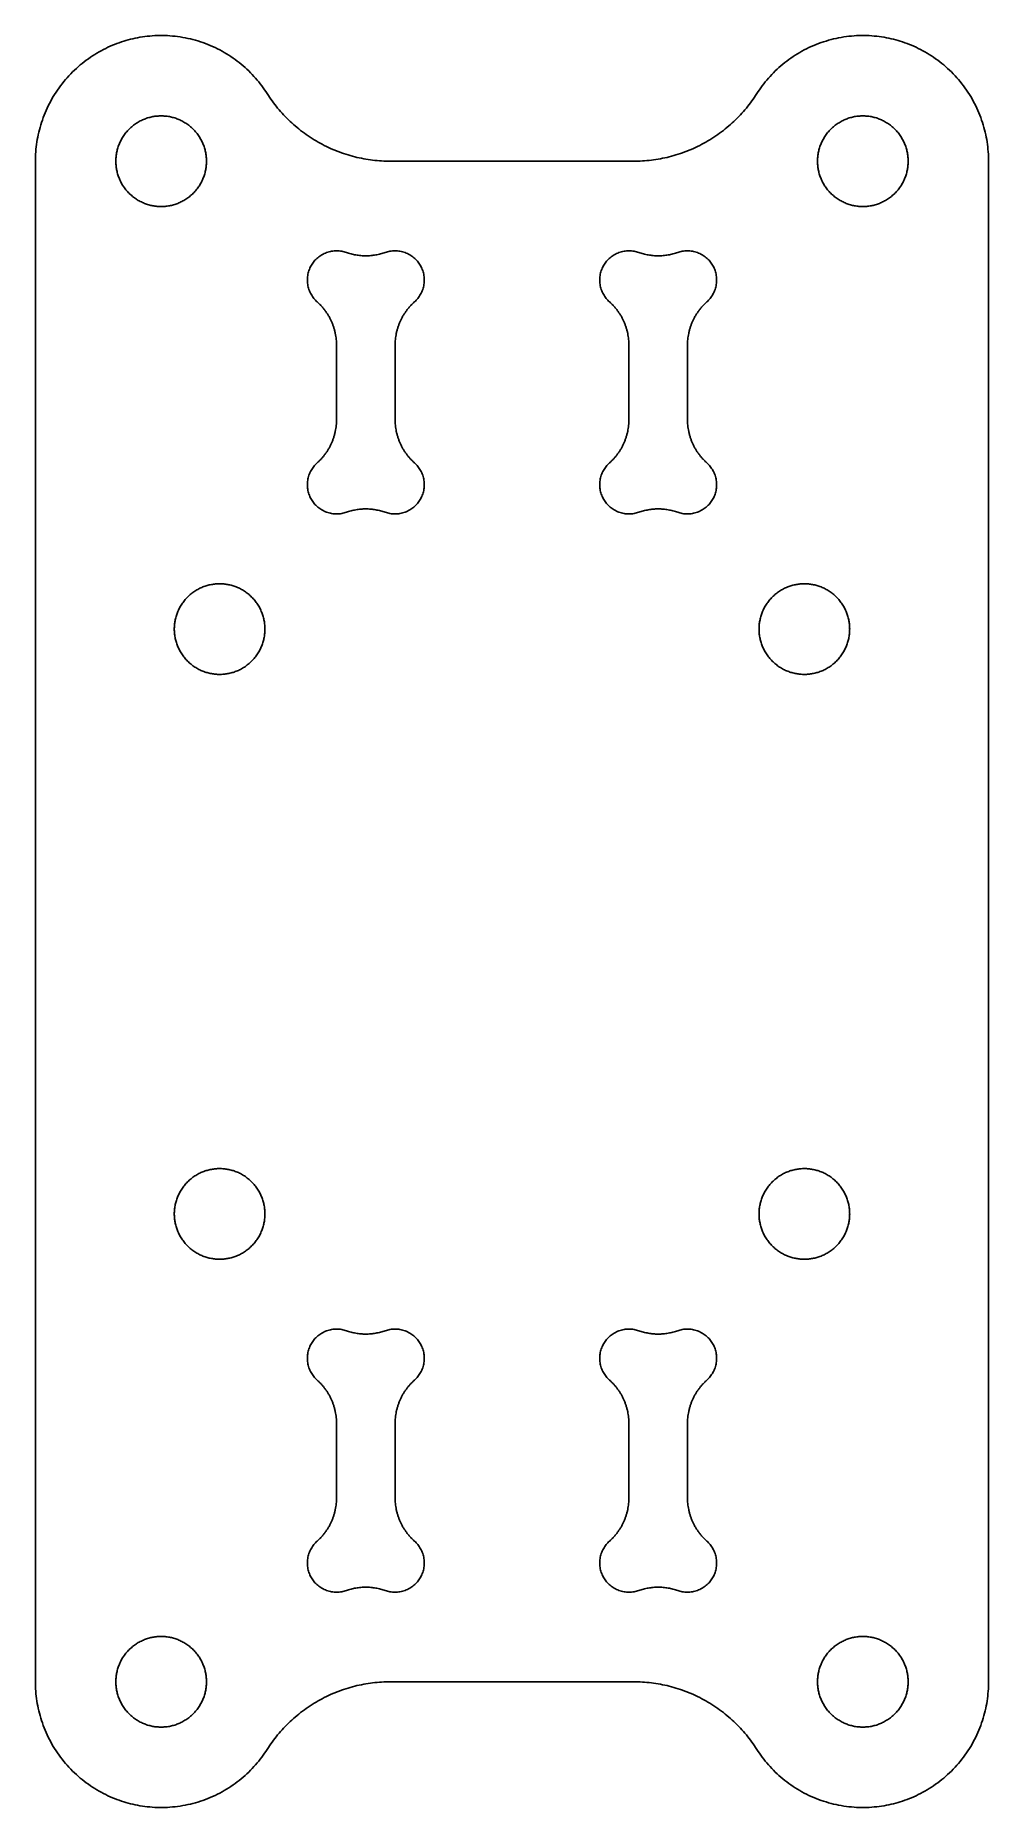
# Model space of a CAD drawing. Header units: millimetres. Extents: x 25.6 to 58.2, y -30.3 to 30.3.
import ezdxf

# ---------------------------------------------------------------- set-up
doc = ezdxf.new("R2010")
doc.units = ezdxf.units.MM
doc.layers.add('Make2D$Visibile$Curve', color=18, linetype='Continuous', true_color=0x000000)

msp = doc.modelspace()

# ---------------------------------------------------------------- linework, layer by layer
at = {"layer": 'Make2D$Visibile$Curve', "color": 18, "lineweight": -3, "true_color": 0x000000}
for points, weights, knots in [([(25.613, 26), (25.613, 29.225), (28.709, 30.128), (31.805, 31.031), (33.539, 28.312)], [1, 0.800006121113, 1, 0.800006121113, 1], [273.089475, 273.089475, 273.089475, 278.623497, 278.623497, 284.157519, 284.157519, 284.157519]), ([(50.288, 28.312), (52.021, 31.031), (55.117, 30.128), (58.213, 29.225), (58.213, 26)], [1, 0.800006136741, 1, 0.800006136741, 1], [302.50608, 302.50608, 302.50608, 308.040102, 308.040102, 313.574123, 313.574123, 313.574123]), ([(29.913, 27.55), (31.463, 27.55), (31.463, 26), (31.463, 24.45), (29.913, 24.45), (28.363, 24.45), (28.363, 26), (28.363, 27.55), (29.913, 27.55)], [1, 0.707106781187, 1, 0.707106781187, 1, 0.707106781187, 1, 0.707106781187, 1], [-230.828412, -230.828412, -230.828412, -228.393678, -228.393678, -225.958944, -225.958944, -223.524209, -223.524209, -221.089475, -221.089475, -221.089475]), ([(53.913, 27.55), (55.463, 27.55), (55.463, 26), (55.463, 24.45), (53.913, 24.45), (52.363, 24.45), (52.363, 26), (52.363, 27.55), (53.913, 27.55)], [1, 0.707106781187, 1, 0.707106781187, 1, 0.707106781187, 1, 0.707106781187, 1], [-250.306287, -250.306287, -250.306287, -247.871553, -247.871553, -245.436818, -245.436818, -243.002084, -243.002084, -240.56735, -240.56735, -240.56735]), ([(36.247, 22.88), (35.472, 23.154), (35.053, 22.447), (34.634, 21.74), (35.247, 21.192)], [1, 0.772564865678, 1, 0.772564865678, 1], [67.8855, 67.8855, 67.8855, 69.261351, 69.261351, 70.637202, 70.637202, 70.637202]), ([(38.58, 21.192), (39.193, 21.74), (38.774, 22.447), (38.355, 23.154), (37.58, 22.88)], [1, 0.772564865678, 1, 0.772564865678, 1], [63.774451, 63.774451, 63.774451, 65.150302, 65.150302, 66.526153, 66.526153, 66.526153]), ([(46.247, 22.88), (45.472, 23.154), (45.053, 22.447), (44.634, 21.74), (45.247, 21.192)], [1, 0.772564865678, 1, 0.772564865678, 1], [49.238472, 49.238472, 49.238472, 50.614322, 50.614322, 51.990173, 51.990173, 51.990173]), ([(48.58, 21.192), (49.193, 21.74), (48.774, 22.447), (48.355, 23.154), (47.58, 22.88)], [1, 0.772564865678, 1, 0.772564865678, 1], [45.127422, 45.127422, 45.127422, 46.503273, 46.503273, 47.879124, 47.879124, 47.879124]), ([(35.247, 15.683), (34.634, 15.135), (35.053, 14.428), (35.472, 13.721), (36.247, 13.995)], [1, 0.772564865678, 1, 0.772564865678, 1], [51.019561, 51.019561, 51.019561, 52.395412, 52.395412, 53.771263, 53.771263, 53.771263]), ([(37.58, 13.995), (38.355, 13.721), (38.774, 14.428), (39.193, 15.135), (38.58, 15.683)], [1, 0.772564865678, 1, 0.772564865678, 1], [55.13061, 55.13061, 55.13061, 56.506461, 56.506461, 57.882312, 57.882312, 57.882312]), ([(45.247, 15.683), (44.634, 15.135), (45.053, 14.428), (45.472, 13.721), (46.247, 13.995)], [1, 0.772564865678, 1, 0.772564865678, 1], [57.882312, 57.882312, 57.882312, 59.258163, 59.258163, 60.634014, 60.634014, 60.634014]), ([(47.58, 13.995), (48.355, 13.721), (48.774, 14.428), (49.193, 15.135), (48.58, 15.683)], [1, 0.772564865678, 1, 0.772564865678, 1], [61.993362, 61.993362, 61.993362, 63.369213, 63.369213, 64.745064, 64.745064, 64.745064]), ([(33.463, 10), (33.463, 11.55), (31.913, 11.55), (30.363, 11.55), (30.363, 10), (30.363, 8.45), (31.913, 8.45), (33.463, 8.45), (33.463, 10)], [1, 0.707106781187, 1, 0.707106781187, 1, 0.707106781187, 1, 0.707106781187, 1], [260.045224, 260.045224, 260.045224, 262.479958, 262.479958, 264.914693, 264.914693, 267.349427, 267.349427, 269.784161, 269.784161, 269.784161]), ([(53.463, 10), (53.463, 11.55), (51.913, 11.55), (50.363, 11.55), (50.363, 10), (50.363, 8.45), (51.913, 8.45), (53.463, 8.45), (53.463, 10)], [1, 0.707106781187, 1, 0.707106781187, 1, 0.707106781187, 1, 0.707106781187, 1], [289.262036, 289.262036, 289.262036, 291.69677, 291.69677, 294.131504, 294.131504, 296.566239, 296.566239, 299.000973, 299.000973, 299.000973]), ([(33.463, -10), (33.463, -8.45), (31.913, -8.45), (30.363, -8.45), (30.363, -10), (30.363, -11.55), (31.913, -11.55), (33.463, -11.55), (33.463, -10)], [1, 0.707106781187, 1, 0.707106781187, 1, 0.707106781187, 1, 0.707106781187, 1], [269.784161, 269.784161, 269.784161, 272.218896, 272.218896, 274.65363, 274.65363, 277.088364, 277.088364, 279.523099, 279.523099, 279.523099]), ([(53.463, -10), (53.463, -8.45), (51.913, -8.45), (50.363, -8.45), (50.363, -10), (50.363, -11.55), (51.913, -11.55), (53.463, -11.55), (53.463, -10)], [1, 0.707106781187, 1, 0.707106781187, 1, 0.707106781187, 1, 0.707106781187, 1], [279.523099, 279.523099, 279.523099, 281.957833, 281.957833, 284.392567, 284.392567, 286.827301, 286.827301, 289.262036, 289.262036, 289.262036]), ([(36.247, -13.995), (35.472, -13.721), (35.053, -14.428), (34.634, -15.135), (35.247, -15.683)], [1, 0.772564865678, 1, 0.772564865678, 1], [61.993362, 61.993362, 61.993362, 63.369213, 63.369213, 64.745064, 64.745064, 64.745064]), ([(38.58, -15.683), (39.193, -15.135), (38.774, -14.428), (38.355, -13.721), (37.58, -13.995)], [1, 0.772564865678, 1, 0.772564865678, 1], [57.882312, 57.882312, 57.882312, 59.258163, 59.258163, 60.634014, 60.634014, 60.634014]), ([(46.247, -13.995), (45.472, -13.721), (45.053, -14.428), (44.634, -15.135), (45.247, -15.683)], [1, 0.772564865678, 1, 0.772564865678, 1], [55.13061, 55.13061, 55.13061, 56.506461, 56.506461, 57.882312, 57.882312, 57.882312]), ([(48.58, -15.683), (49.193, -15.135), (48.774, -14.428), (48.355, -13.721), (47.58, -13.995)], [1, 0.772564865678, 1, 0.772564865678, 1], [51.019561, 51.019561, 51.019561, 52.395412, 52.395412, 53.771263, 53.771263, 53.771263]), ([(35.247, -21.192), (34.634, -21.74), (35.053, -22.447), (35.472, -23.154), (36.247, -22.88)], [1, 0.772564865678, 1, 0.772564865678, 1], [45.127422, 45.127422, 45.127422, 46.503273, 46.503273, 47.879124, 47.879124, 47.879124]), ([(37.58, -22.88), (38.355, -23.154), (38.774, -22.447), (39.193, -21.74), (38.58, -21.192)], [1, 0.772564865678, 1, 0.772564865678, 1], [49.238472, 49.238472, 49.238472, 50.614322, 50.614322, 51.990173, 51.990173, 51.990173]), ([(45.247, -21.192), (44.634, -21.74), (45.053, -22.447), (45.472, -23.154), (46.247, -22.88)], [1, 0.772564865678, 1, 0.772564865678, 1], [63.774451, 63.774451, 63.774451, 65.150302, 65.150302, 66.526153, 66.526153, 66.526153]), ([(47.58, -22.88), (48.355, -23.154), (48.774, -22.447), (49.193, -21.74), (48.58, -21.192)], [1, 0.772564865678, 1, 0.772564865678, 1], [67.8855, 67.8855, 67.8855, 69.261351, 69.261351, 70.637202, 70.637202, 70.637202]), ([(29.913, -27.55), (28.363, -27.55), (28.363, -26), (28.363, -24.45), (29.913, -24.45), (31.463, -24.45), (31.463, -26), (31.463, -27.55), (29.913, -27.55)], [1, 0.707106781187, 1, 0.707106781187, 1, 0.707106781187, 1, 0.707106781187, 1], [-240.56735, -240.56735, -240.56735, -238.132615, -238.132615, -235.697881, -235.697881, -233.263147, -233.263147, -230.828412, -230.828412, -230.828412]), ([(53.913, -27.55), (52.363, -27.55), (52.363, -26), (52.363, -24.45), (53.913, -24.45), (55.463, -24.45), (55.463, -26), (55.463, -27.55), (53.913, -27.55)], [1, 0.707106781187, 1, 0.707106781187, 1, 0.707106781187, 1, 0.707106781187, 1], [-260.045224, -260.045224, -260.045224, -257.61049, -257.61049, -255.175755, -255.175755, -252.741021, -252.741021, -250.306287, -250.306287, -250.306287]), ([(33.539, -28.312), (31.805, -31.031), (28.709, -30.128), (25.613, -29.225), (25.613, -26)], [1, 0.800006121113, 1, 0.800006121113, 1], [210.021432, 210.021432, 210.021432, 215.555453, 215.555453, 221.089475, 221.089475, 221.089475]), ([(58.213, -26), (58.213, -29.225), (55.117, -30.128), (52.021, -31.031), (50.288, -28.312)], [1, 0.800006136741, 1, 0.800006136741, 1], [365.574123, 365.574123, 365.574123, 371.108145, 371.108145, 376.642167, 376.642167, 376.642167])]:
    msp.add_rational_spline(points, weights, degree=2, knots=knots, dxfattribs=at)
for points, weights in [([(33.539, 28.312), (35.013, 26), (37.755, 26)], [1, 0.876822219324, 1]), ([(46.072, 26), (48.814, 26), (50.288, 28.312)], [1, 0.876822197783, 1]), ([(37.58, 22.88), (36.913, 22.645), (36.247, 22.88)], [1, 0.942809041582, 1]), ([(47.58, 22.88), (46.913, 22.645), (46.247, 22.88)], [1, 0.942809041582, 1]), ([(35.247, 21.192), (35.913, 20.596), (35.913, 19.701)], [1, 0.912870929175, 1]), ([(37.913, 19.701), (37.913, 20.596), (38.58, 21.192)], [1, 0.912870929175, 1]), ([(45.247, 21.192), (45.913, 20.596), (45.913, 19.701)], [1, 0.912870929175, 1]), ([(47.913, 19.701), (47.913, 20.596), (48.58, 21.192)], [1, 0.912870929175, 1]), ([(35.913, 17.174), (35.913, 16.279), (35.247, 15.683)], [1, 0.912870929175, 1]), ([(38.58, 15.683), (37.913, 16.279), (37.913, 17.174)], [1, 0.912870929175, 1]), ([(45.913, 17.174), (45.913, 16.279), (45.247, 15.683)], [1, 0.912870929175, 1]), ([(48.58, 15.683), (47.913, 16.279), (47.913, 17.174)], [1, 0.912870929175, 1]), ([(36.247, 13.995), (36.913, 14.23), (37.58, 13.995)], [1, 0.942809041582, 1]), ([(46.247, 13.995), (46.913, 14.23), (47.58, 13.995)], [1, 0.942809041582, 1]), ([(37.58, -13.995), (36.913, -14.23), (36.247, -13.995)], [1, 0.942809041582, 1]), ([(47.58, -13.995), (46.913, -14.23), (46.247, -13.995)], [1, 0.942809041582, 1]), ([(35.247, -15.683), (35.913, -16.279), (35.913, -17.174)], [1, 0.912870929175, 1]), ([(37.913, -17.174), (37.913, -16.279), (38.58, -15.683)], [1, 0.912870929175, 1]), ([(45.247, -15.683), (45.913, -16.279), (45.913, -17.174)], [1, 0.912870929175, 1]), ([(47.913, -17.174), (47.913, -16.279), (48.58, -15.683)], [1, 0.912870929175, 1]), ([(35.913, -19.701), (35.913, -20.596), (35.247, -21.192)], [1, 0.912870929175, 1]), ([(38.58, -21.192), (37.913, -20.596), (37.913, -19.701)], [1, 0.912870929175, 1]), ([(45.913, -19.701), (45.913, -20.596), (45.247, -21.192)], [1, 0.912870929175, 1]), ([(48.58, -21.192), (47.913, -20.596), (47.913, -19.701)], [1, 0.912870929175, 1]), ([(36.247, -22.88), (36.913, -22.645), (37.58, -22.88)], [1, 0.942809041582, 1]), ([(46.247, -22.88), (46.913, -22.645), (47.58, -22.88)], [1, 0.942809041582, 1]), ([(37.755, -26), (35.013, -26), (33.539, -28.312)], [1, 0.876822219324, 1]), ([(50.288, -28.312), (48.814, -26), (46.072, -26)], [1, 0.876822197783, 1])]:
    msp.add_rational_spline(points, weights, degree=2, dxfattribs=at)
for points in [[(25.613, -26), (25.613, 0), (25.613, 26)], [(37.755, 26), (41.913, 26), (46.072, 26)], [(58.213, 26), (58.213, 0), (58.213, -26)], [(35.913, 19.701), (35.913, 18.438), (35.913, 17.174)], [(37.913, 17.174), (37.913, 18.438), (37.913, 19.701)], [(45.913, 19.701), (45.913, 18.438), (45.913, 17.174)], [(47.913, 17.174), (47.913, 18.438), (47.913, 19.701)], [(35.913, -17.174), (35.913, -18.438), (35.913, -19.701)], [(37.913, -19.701), (37.913, -18.438), (37.913, -17.174)], [(45.913, -17.174), (45.913, -18.438), (45.913, -19.701)], [(47.913, -19.701), (47.913, -18.438), (47.913, -17.174)], [(46.072, -26), (41.913, -26), (37.755, -26)]]:
    msp.add_open_spline(points, degree=2, dxfattribs=at)

doc.saveas('drawing.dxf')
